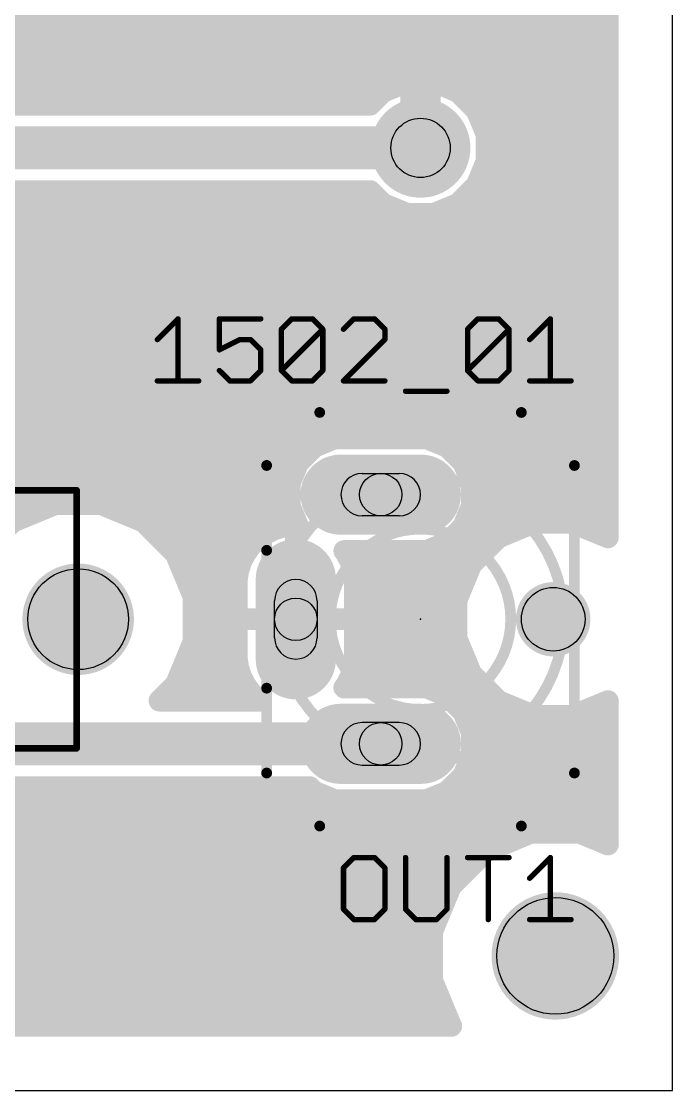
# Model space of a CAD drawing. Extents: x 0 to 35.2, y 0 to 45.7.
# Drawn here: x 22.96 to 35.23, y 0 to 20.17 of the extents above; entities that cross this region are included whole.
import ezdxf

# ---------------------------------------------------------------- set-up
doc = ezdxf.new("R2010")
doc.units = 0
for name, color, linetype in [('16', 175, 'CONTINUOUS'), ('17', 82, 'CONTINUOUS'), ('20', 7, 'CONTINUOUS'), ('21', 253, 'CONTINUOUS'), ('23', 7, 'CONTINUOUS'), ('25', 253, 'CONTINUOUS'), ('27', 253, 'CONTINUOUS'), ('29', 253, 'CONTINUOUS'), ('30', 253, 'CONTINUOUS'), ('44', 253, 'CONTINUOUS'), ('46', 140, 'CONTINUOUS'), ('51', 253, 'CONTINUOUS')]:
    doc.layers.add(name, color=color, linetype=linetype)

# ---------------------------------------------------------------- blocks, each defined once
blk = doc.blocks.new('RECT')
blk.add_solid([(-0.5, -0.5), (0.5, -0.5), (-0.5, 0.5), (0.5, 0.5)])
blk = doc.blocks.new('ROUNDP')
at = {"const_width": 0.5}
blk.add_lwpolyline([(0, -0.25, 1), (0, 0.25, 1), (0, -0.25)], format="xyb", dxfattribs=at)
blk = doc.blocks.new('LONGP100')
at = {"const_width": 1}
blk.add_lwpolyline([(-0.5, 0), (0.5, 0)], dxfattribs=at)
at = {"const_width": 0.5}
for points in [[(-0.5, 0.25, 1), (-0.5, -0.25)], [(0.5, -0.25, 1), (0.5, 0.25)]]:
    blk.add_lwpolyline(points, format="xyb", dxfattribs=at)

msp = doc.modelspace()

# ---------------------------------------------------------------- linework, layer by layer
at = {"layer": '16'}
for points, const_width in [([(34.0108, 41.0801), (34.0108, 10.4319)], 0.4064), ([(1.2192, 20.32), (34.0108, 20.32)], 0.4064), ([(1.2192, 19.9136), (34.0108, 19.9136)], 0.4064), ([(1.2192, 19.5072), (34.0108, 19.5072)], 0.4064), ([(1.2192, 19.1008), (34.0108, 19.1008)], 0.4064), ([(30.2324, 19.0246), (29.775, 18.8351)], 0.4064), ([(30.7276, 19.0246), (30.2324, 19.0246)], 0.4064), ([(31.185, 18.8351), (30.7276, 19.0246)], 0.4064), ([(29.775, 18.8351), (29.5327, 18.5928)], 0.4064), ([(31.5351, 18.485), (31.185, 18.8351)], 0.4064), ([(22.4357, 18.6944), (29.6343, 18.6944)], 0.4064), ([(29.5327, 18.5928), (22.5373, 18.5928)], 0.4064), ([(31.3257, 18.6944), (34.0108, 18.6944)], 0.4064), ([(31.7246, 18.0276), (31.5351, 18.485)], 0.4064), ([(31.6167, 18.288), (34.0108, 18.288)], 0.4064), ([(21.59, 17.78), (30.48, 17.78)], 0.8128), ([(31.7246, 17.5324), (31.7246, 18.0276)], 0.4064), ([(31.7246, 17.8816), (34.0108, 17.8816)], 0.4064), ([(31.5351, 17.075), (31.7246, 17.5324)], 0.4064), ([(31.7009, 17.4752), (34.0108, 17.4752)], 0.4064), ([(22.5373, 16.9672), (29.5327, 16.9672)], 0.4064), ([(29.5327, 16.9672), (29.775, 16.7249)], 0.4064), ([(31.185, 16.7249), (31.5351, 17.075)], 0.4064), ([(31.5289, 17.0688), (34.0108, 17.0688)], 0.4064), ([(22.4028, 16.6624), (29.9258, 16.6624)], 0.4064), ([(29.775, 16.7249), (30.2324, 16.5354)], 0.4064), ([(30.2324, 16.5354), (30.7276, 16.5354)], 0.4064), ([(30.7276, 16.5354), (31.185, 16.7249)], 0.4064), ([(31.0342, 16.6624), (34.0108, 16.6624)], 0.4064), ([(22.4028, 16.256), (34.0108, 16.256)], 0.4064), ([(22.4028, 15.8496), (34.0108, 15.8496)], 0.4064), ([(22.4028, 15.4432), (34.0108, 15.4432)], 0.4064), ([(22.4028, 15.0368), (34.0108, 15.0368)], 0.4064), ([(22.4028, 14.6304), (34.0108, 14.6304)], 0.4064), ([(22.4028, 14.224), (34.0108, 14.224)], 0.4064), ([(22.2909, 13.8176), (34.0108, 13.8176)], 0.4064), ([(21.9013, 13.4112), (34.0108, 13.4112)], 0.4064), ([(21.6227, 13.0048), (34.0108, 13.0048)], 0.4064), ([(21.433, 12.5984), (34.0108, 12.5984)], 0.4064), ([(28.8651, 12.3004), (28.4753, 12.139)], 0.4064), ([(30.5949, 12.3004), (28.8651, 12.3004)], 0.4064), ([(30.9847, 12.139), (30.5949, 12.3004)], 0.4064), ([(20.8203, 12.192), (28.6034, 12.192)], 0.4064), ([(28.4753, 12.139), (28.177, 11.8407)], 0.4064), ([(30.8566, 12.192), (34.0108, 12.192)], 0.4064), ([(31.283, 11.8407), (30.9847, 12.139)], 0.4064), ([(18.5928, 11.7856), (28.1542, 11.7856)], 0.4064), ([(28.177, 11.8407), (28.0156, 11.4509)], 0.4064), ([(31.4444, 11.4509), (31.283, 11.8407)], 0.4064), ([(31.3058, 11.7856), (34.0108, 11.7856)], 0.4064), ([(18.5928, 11.3792), (28.0156, 11.3792)], 0.4064), ([(28.0156, 11.4509), (28.0156, 11.0291)], 0.4064), ([(31.4444, 11.0291), (31.4444, 11.4509)], 0.4064), ([(31.4444, 11.3792), (34.0108, 11.3792)], 0.4064), ([(18.5928, 10.9728), (23.3883, 10.9728)], 0.4064), ([(23.5969, 11.0592), (22.7996, 10.729)], 0.4064), ([(24.4599, 11.0592), (23.5969, 11.0592)], 0.4064), ([(25.2572, 10.729), (24.4599, 11.0592)], 0.4064), ([(24.6685, 10.9728), (28.0389, 10.9728)], 0.4064), ([(28.0156, 11.0291), (28.1705, 10.6552)], 0.4064), ([(31.283, 10.6393), (31.4444, 11.0291)], 0.4064), ([(31.4211, 10.9728), (34.0108, 10.9728)], 0.4064), ([(22.7996, 10.729), (22.1894, 10.1188)], 0.4064), ([(25.8674, 10.1188), (25.2572, 10.729)], 0.4064), ([(32.6181, 10.7092), (31.9495, 10.4322)], 0.4064), ([(33.3419, 10.7092), (32.6181, 10.7092)], 0.4064), ([(34.0105, 10.4322), (33.3419, 10.7092)], 0.4064), ([(25.4197, 10.5664), (27.689, 10.5664)], 0.4064), ([(27.5476, 10.4944), (27.4061, 10.3916)], 0.4064), ([(27.7034, 10.5738), (27.5476, 10.4944)], 0.4064), ([(27.8698, 10.6278), (27.7034, 10.5738)], 0.4064), ([(28.0425, 10.6552), (27.8698, 10.6278)], 0.4064), ([(28.13, 10.6552), (28.0425, 10.6552)], 0.4064), ([(28.13, 10.6552), (28.13, 8.89)], 0.4064), ([(28.13, 8.89), (28.13, 10.6552)], 0.4064), ([(28.1705, 10.6552), (28.13, 10.6552)], 0.4064), ([(28.13, 10.5664), (28.13, 10.5664)], 0.4064), ([(30.9847, 10.341), (31.283, 10.6393)], 0.4064), ([(31.21, 10.5664), (32.2734, 10.5664)], 0.4064), ([(33.6866, 10.5664), (34.0108, 10.5664)], 0.4064), ([(27.4061, 10.3916), (27.2824, 10.2679)], 0.4064), ([(30.5949, 10.1796), (30.9847, 10.341)], 0.4064), ([(31.9495, 10.4322), (31.4378, 9.9205)], 0.4064), ([(34.0108, 10.4319), (34.0105, 10.4322)], 0.4064), ([(25.8261, 10.16), (27.204, 10.16)], 0.4064), ([(26.1976, 9.3215), (25.8674, 10.1188)], 0.4064), ([(27.1796, 10.1264), (27.1002, 9.9706)], 0.4064), ([(27.2824, 10.2679), (27.1796, 10.1264)], 0.4064), ([(28.13, 10.16), (28.13, 10.16)], 0.4064), ([(29.0804, 10.1264), (29.0417, 10.1796)], 0.4064), ([(29.0417, 10.1796), (30.5949, 10.1796)], 0.4064), ([(29.056, 10.16), (31.6773, 10.16)], 0.4064), ([(29.1598, 9.9706), (29.0804, 10.1264)], 0.4064), ([(27.1002, 9.9706), (27.0462, 9.8042)], 0.4064), ([(29.2138, 9.8042), (29.1598, 9.9706)], 0.4064), ([(31.4378, 9.9205), (31.1608, 9.2519)], 0.4064), ([(26.0186, 9.7536), (27.0382, 9.7536)], 0.4064), ([(27.0462, 9.8042), (27.0188, 9.6315)], 0.4064), ([(28.13, 9.7536), (28.13, 9.7536)], 0.4064), ([(29.2412, 9.6315), (29.2138, 9.8042)], 0.4064), ([(29.2218, 9.7536), (31.3686, 9.7536)], 0.4064), ([(27.0188, 9.6315), (27.0188, 8.89)], 0.4064), ([(29.2412, 8.89), (29.2412, 9.6315)], 0.4064), ([(26.1869, 9.3472), (27.0188, 9.3472)], 0.4064), ([(26.1976, 8.4585), (26.1976, 9.3215)], 0.4064), ([(28.13, 9.3472), (28.13, 9.3472)], 0.4064), ([(29.2412, 9.3472), (31.2003, 9.3472)], 0.4064), ([(31.1608, 9.2519), (31.1608, 8.5281)], 0.4064), ([(26.1976, 8.9408), (27.0188, 8.9408)], 0.4064), ([(27.0188, 8.89), (28.13, 8.89)], 0.4064), ([(28.13, 8.89), (27.0188, 8.89)], 0.4064), ([(27.0188, 8.89), (27.0188, 8.1485)], 0.4064), ([(28.13, 8.9408), (28.13, 8.9408)], 0.4064), ([(28.13, 8.89), (28.13, 8.89)], 0.4064), ([(28.13, 8.89), (28.13, 8.89)], 0.4064), ([(29.2412, 8.89), (28.13, 8.89)], 0.4064), ([(28.13, 8.89), (28.13, 8.89)], 0.4064), ([(28.13, 8.89), (29.2412, 8.89)], 0.4064), ([(29.2412, 8.9408), (31.1608, 8.9408)], 0.4064), ([(29.2412, 8.1485), (29.2412, 8.89)], 0.4064), ([(26.1976, 8.5344), (27.0188, 8.5344)], 0.4064), ([(29.2412, 8.5344), (31.1608, 8.5344)], 0.4064), ([(31.1608, 8.5281), (31.4378, 7.8595)], 0.4064), ([(25.8674, 7.6612), (26.1976, 8.4585)], 0.4064), ([(26.0607, 8.128), (27.0221, 8.128)], 0.4064), ([(27.0188, 8.1485), (27.0462, 7.9758)], 0.4064), ([(29.2138, 7.9758), (29.2412, 8.1485)], 0.4064), ([(29.2379, 8.128), (31.3265, 8.128)], 0.4064), ([(27.0462, 7.9758), (27.1002, 7.8094)], 0.4064), ([(29.1598, 7.8094), (29.2138, 7.9758)], 0.4064), ([(25.8924, 7.7216), (27.145, 7.7216)], 0.4064), ([(27.1002, 7.8094), (27.1796, 7.6536)], 0.4064), ([(29.0804, 7.6536), (29.1598, 7.8094)], 0.4064), ([(29.115, 7.7216), (31.5757, 7.7216)], 0.4064), ([(31.4378, 7.8595), (31.9495, 7.3478)], 0.4064), ([(25.5589, 7.3528), (25.8674, 7.6612)], 0.4064), ([(27.1796, 7.6536), (27.2824, 7.5121)], 0.4064), ([(27.2824, 7.5121), (27.4061, 7.3884)], 0.4064), ([(29.0417, 7.6004), (29.0804, 7.6536)], 0.4064), ([(30.5949, 7.6004), (29.0417, 7.6004)], 0.4064), ([(30.9847, 7.439), (30.5949, 7.6004)], 0.4064), ([(27.4551, 7.3528), (25.5589, 7.3528)], 0.4064), ([(27.4061, 7.3884), (27.4551, 7.3528)], 0.4064), ([(31.283, 7.1407), (30.9847, 7.439)], 0.4064), ([(31.1084, 7.3152), (32.0281, 7.3152)], 0.4064), ([(31.9495, 7.3478), (32.6181, 7.0708)], 0.4064), ([(33.3419, 7.0708), (34.0105, 7.3478)], 0.4064), ([(33.9319, 7.3152), (34.0108, 7.3152)], 0.4064), ([(34.0105, 7.3478), (34.0108, 7.3481)], 0.4064), ([(34.0108, 7.3481), (34.0108, 4.6399)], 0.4064), ([(31.4444, 6.7509), (31.283, 7.1407)], 0.4064), ([(32.6181, 7.0708), (33.3419, 7.0708)], 0.4064), ([(31.379, 6.9088), (34.0108, 6.9088)], 0.4064), ([(18.86, 6.54), (29.73, 6.54)], 0.8128), ([(31.4444, 6.3291), (31.4444, 6.7509)], 0.4064), ([(31.4444, 6.5024), (34.0108, 6.5024)], 0.4064), ([(31.283, 5.9393), (31.4444, 6.3291)], 0.4064), ([(31.3479, 6.096), (34.0108, 6.096)], 0.4064), ([(30.9847, 5.641), (31.283, 5.9393)], 0.4064), ([(15.7988, 5.6896), (28.4268, 5.6896)], 0.4064), ([(18.6983, 5.7272), (28.3892, 5.7272)], 0.4064), ([(28.3892, 5.7272), (28.4753, 5.641)], 0.4064), ([(31.0332, 5.6896), (34.0108, 5.6896)], 0.4064), ([(28.4753, 5.641), (28.8651, 5.4796)], 0.4064), ([(28.8651, 5.4796), (30.5949, 5.4796)], 0.4064), ([(30.5949, 5.4796), (30.9847, 5.641)], 0.4064), ([(21.4032, 5.2832), (34.0108, 5.2832)], 0.4064), ([(21.6309, 4.8768), (34.0108, 4.8768)], 0.4064), ([(32.5587, 4.8592), (31.7063, 4.5061)], 0.4064), ([(33.4813, 4.8592), (32.5587, 4.8592)], 0.4064), ([(34.0108, 4.6399), (33.4813, 4.8592)], 0.4064), ([(21.6812, 4.4704), (31.6706, 4.4704)], 0.4064), ([(31.7063, 4.5061), (31.0539, 3.8537)], 0.4064), ([(21.5707, 4.064), (31.2642, 4.064)], 0.4064), ([(31.0539, 3.8537), (30.7008, 3.0013)], 0.4064), ([(21.2341, 3.6576), (30.9726, 3.6576)], 0.4064), ([(4.7557, 3.2512), (30.8043, 3.2512)], 0.4064), ([(4.8592, 2.8448), (30.7008, 2.8448)], 0.4064), ([(30.7008, 3.0013), (30.7008, 2.0787)], 0.4064), ([(4.8592, 2.4384), (30.7008, 2.4384)], 0.4064), ([(4.8399, 2.032), (30.7201, 2.032)], 0.4064), ([(30.7008, 2.0787), (31.0539, 1.2263)], 0.4064), ([(4.6715, 1.6256), (30.8885, 1.6256)], 0.4064), ([(31.061, 1.2192), (4.499, 1.2192)], 0.4064), ([(4.499, 1.2192), (31.061, 1.2192)], 0.4064), ([(31.0539, 1.2263), (31.061, 1.2192)], 0.4064)]:
    msp.add_lwpolyline(points, dxfattribs=dict(at, const_width=const_width))
for points, const_width in [([(34.0108, 20.2184, 1), (34.0108, 20.4216)], 0.2032), ([(34.0108, 19.812, 1), (34.0108, 20.0152)], 0.2032), ([(34.0108, 19.4056, 1), (34.0108, 19.6088)], 0.2032), ([(30.2324, 19.1262, 1), (30.2324, 18.923)], 0.2032), ([(30.2713, 18.9307, 1), (30.1936, 19.1185)], 0.2032), ([(30.7664, 19.1185, 1), (30.6887, 18.9307)], 0.2032), ([(30.7276, 18.923, 1), (30.7276, 19.1262)], 0.2032), ([(34.0108, 18.9992, 1), (34.0108, 19.2024)], 0.2032), ([(29.7361, 18.929, 1), (29.8139, 18.7413)], 0.2032), ([(29.8468, 18.7633, 1), (29.7031, 18.907)], 0.2032), ([(31.2568, 18.907, 1), (31.1132, 18.7633)], 0.2032), ([(31.1461, 18.7413, 1), (31.2239, 18.929)], 0.2032), ([(29.4608, 18.6646, 1), (29.6045, 18.521)], 0.2032), ([(29.5327, 18.4912, 1), (29.5327, 18.6944)], 0.2032), ([(29.6343, 18.5928, 1), (29.6343, 18.796)], 0.2032), ([(31.3257, 18.796, 1), (31.3257, 18.5928)], 0.2032), ([(34.0108, 18.5928, 1), (34.0108, 18.796)], 0.2032), ([(31.629, 18.5239, 1), (31.4413, 18.4461)], 0.2032), ([(31.4633, 18.4132, 1), (31.607, 18.5568)], 0.2032), ([(31.6167, 18.3896, 1), (31.6167, 18.1864)], 0.2032), ([(34.0108, 18.1864, 1), (34.0108, 18.3896)], 0.2032), ([(30.48, 17.5768, 1), (30.48, 17.9832)], 0.4064), ([(31.8262, 18.0276, 1), (31.623, 18.0276)], 0.2032), ([(31.6307, 17.9887, 1), (31.8185, 18.0664)], 0.2032), ([(31.7246, 17.9832, 1), (31.7246, 17.78)], 0.2032), ([(34.0108, 17.78, 1), (34.0108, 17.9832)], 0.2032), ([(31.7009, 17.5768, 1), (31.7009, 17.3736)], 0.2032), ([(31.623, 17.5324, 1), (31.8262, 17.5324)], 0.2032), ([(31.8185, 17.4936, 1), (31.6307, 17.5713)], 0.2032), ([(34.0108, 17.3736, 1), (34.0108, 17.5768)], 0.2032), ([(29.6045, 17.039, 1), (29.4608, 16.8954)], 0.2032), ([(29.5327, 16.8656, 1), (29.5327, 17.0688)], 0.2032), ([(31.5289, 17.1704, 1), (31.5289, 16.9672)], 0.2032), ([(31.4413, 17.1139, 1), (31.629, 17.0361)], 0.2032), ([(31.607, 17.0031, 1), (31.4633, 17.1468)], 0.2032), ([(34.0108, 16.9672, 1), (34.0108, 17.1704)], 0.2032), ([(29.8139, 16.8187, 1), (29.7361, 16.631)], 0.2032), ([(29.7031, 16.653, 1), (29.8468, 16.7967)], 0.2032), ([(29.9258, 16.5608, 1), (29.9258, 16.764)], 0.2032), ([(30.2324, 16.637, 1), (30.2324, 16.4338)], 0.2032), ([(30.7276, 16.4338, 1), (30.7276, 16.637)], 0.2032), ([(31.0342, 16.764, 1), (31.0342, 16.5608)], 0.2032), ([(31.1132, 16.7967, 1), (31.2568, 16.653)], 0.2032), ([(31.2239, 16.631, 1), (31.1461, 16.8187)], 0.2032), ([(34.0108, 16.5608, 1), (34.0108, 16.764)], 0.2032), ([(30.1936, 16.4415, 1), (30.2713, 16.6293)], 0.2032), ([(30.6887, 16.6293, 1), (30.7664, 16.4415)], 0.2032), ([(34.0108, 16.1544, 1), (34.0108, 16.3576)], 0.2032), ([(34.0108, 15.748, 1), (34.0108, 15.9512)], 0.2032), ([(34.0108, 15.3416, 1), (34.0108, 15.5448)], 0.2032), ([(34.0108, 14.9352, 1), (34.0108, 15.1384)], 0.2032), ([(34.0108, 14.5288, 1), (34.0108, 14.732)], 0.2032), ([(34.0108, 14.1224, 1), (34.0108, 14.3256)], 0.2032), ([(34.0108, 13.716, 1), (34.0108, 13.9192)], 0.2032), ([(34.0108, 13.3096, 1), (34.0108, 13.5128)], 0.2032), ([(34.0108, 12.9032, 1), (34.0108, 13.1064)], 0.2032), ([(34.0108, 12.4968, 1), (34.0108, 12.7)], 0.2032), ([(28.8651, 12.402, 1), (28.8651, 12.1988)], 0.2032), ([(28.904, 12.2065, 1), (28.8262, 12.3943)], 0.2032), ([(30.6338, 12.3943, 1), (30.556, 12.2065)], 0.2032), ([(30.5949, 12.1988, 1), (30.5949, 12.402)], 0.2032), ([(28.4365, 12.2328, 1), (28.5142, 12.0451)], 0.2032), ([(28.5472, 12.0671, 1), (28.4035, 12.2108)], 0.2032), ([(28.6034, 12.0904, 1), (28.6034, 12.2936)], 0.2032), ([(30.8566, 12.2936, 1), (30.8566, 12.0904)], 0.2032), ([(31.0565, 12.2108, 1), (30.9128, 12.0671)], 0.2032), ([(30.9458, 12.0451, 1), (31.0235, 12.2328)], 0.2032), ([(34.0108, 12.0904, 1), (34.0108, 12.2936)], 0.2032), ([(28.1052, 11.9125, 1), (28.2489, 11.7688)], 0.2032), ([(28.2709, 11.8018, 1), (28.0832, 11.8795)], 0.2032), ([(28.1542, 11.684, 1), (28.1542, 11.8872)], 0.2032), ([(31.3768, 11.8795, 1), (31.1891, 11.8018)], 0.2032), ([(31.3058, 11.8872, 1), (31.3058, 11.684)], 0.2032), ([(31.2111, 11.7688, 1), (31.3548, 11.9125)], 0.2032), ([(34.0108, 11.684, 1), (34.0108, 11.8872)], 0.2032), ([(28.1172, 11.4509, 1), (27.914, 11.4509)], 0.2032), ([(27.9217, 11.4898, 1), (28.1095, 11.412)], 0.2032), ([(28.0156, 11.2776, 1), (28.0156, 11.4808)], 0.2032), ([(31.546, 11.4509, 1), (31.3428, 11.4509)], 0.2032), ([(31.4444, 11.4808, 1), (31.4444, 11.2776)], 0.2032), ([(31.3505, 11.412, 1), (31.5383, 11.4898)], 0.2032), ([(34.0108, 11.2776, 1), (34.0108, 11.4808)], 0.2032), ([(23.3883, 10.8712, 1), (23.3883, 11.0744)], 0.2032), ([(23.5969, 11.1608, 1), (23.5969, 10.9576)], 0.2032), ([(23.6358, 10.9653, 1), (23.558, 11.1531)], 0.2032), ([(24.4988, 11.1531, 1), (24.421, 10.9653)], 0.2032), ([(24.4599, 10.9576, 1), (24.4599, 11.1608)], 0.2032), ([(24.6685, 11.0744, 1), (24.6685, 10.8712)], 0.2032), ([(28.1095, 11.068, 1), (27.9217, 10.9902)], 0.2032), ([(27.914, 11.0291, 1), (28.1172, 11.0291)], 0.2032), ([(28.0389, 10.8712, 1), (28.0389, 11.0744)], 0.2032), ([(31.4211, 11.0744, 1), (31.4211, 10.8712)], 0.2032), ([(31.3428, 11.0291, 1), (31.546, 11.0291)], 0.2032), ([(31.5383, 10.9902, 1), (31.3505, 11.068)], 0.2032), ([(34.0108, 10.8712, 1), (34.0108, 11.0744)], 0.2032), ([(22.8715, 10.6571, 1), (22.7278, 10.8008)], 0.2032), ([(25.329, 10.8008, 1), (25.1853, 10.6571)], 0.2032), ([(25.2183, 10.6351, 1), (25.296, 10.8228)], 0.2032), ([(32.6181, 10.8108, 1), (32.6181, 10.6076)], 0.2032), ([(32.657, 10.6153, 1), (32.5793, 10.8031)], 0.2032), ([(33.3807, 10.8031, 1), (33.303, 10.6153)], 0.2032), ([(33.3419, 10.6076, 1), (33.3419, 10.8108)], 0.2032), ([(25.4197, 10.668, 1), (25.4197, 10.4648)], 0.2032), ([(27.6073, 10.4122, 1), (27.4879, 10.5766)], 0.2032), ([(27.6721, 10.6704, 1), (27.7348, 10.4772)], 0.2032), ([(27.7496, 10.4833, 1), (27.6573, 10.6643)], 0.2032), ([(27.689, 10.4648, 1), (27.689, 10.668)], 0.2032), ([(27.8539, 10.7282, 1), (27.8857, 10.5275)], 0.2032), ([(27.9012, 10.5312, 1), (27.8384, 10.7245)], 0.2032), ([(28.0425, 10.7568, 1), (28.0425, 10.5536)], 0.2032), ([(28.0584, 10.5548, 1), (28.0266, 10.7555)], 0.2032), ([(28.2316, 10.6552, 1), (28.0284, 10.6552)], 0.2032), ([(28.2316, 10.6552, 1), (28.0284, 10.6552)], 0.2032), ([(28.13, 10.7568, 1), (28.13, 10.5536)], 0.2032), ([(28.13, 10.668, 1), (28.13, 10.4648)], 0.2032), ([(28.0766, 10.6163, 1), (28.2643, 10.6941)], 0.2032), ([(28.13, 10.5536, 1), (28.13, 10.7568)], 0.2032), ([(28.13, 10.4648, 1), (28.13, 10.668)], 0.2032), ([(28.1705, 10.5536, 1), (28.1705, 10.7568)], 0.2032), ([(31.21, 10.668, 1), (31.21, 10.4648)], 0.2032), ([(31.1891, 10.6782, 1), (31.3768, 10.6005)], 0.2032), ([(31.3548, 10.5675, 1), (31.2111, 10.7112)], 0.2032), ([(32.2734, 10.4648, 1), (32.2734, 10.668)], 0.2032), ([(33.6866, 10.668, 1), (33.6866, 10.4648)], 0.2032), ([(34.0108, 10.4648, 1), (34.0108, 10.668)], 0.2032), ([(27.3464, 10.4738, 1), (27.4658, 10.3094)], 0.2032), ([(27.4779, 10.3197, 1), (27.3343, 10.4634)], 0.2032), ([(27.5015, 10.5849, 1), (27.5937, 10.4039)], 0.2032), ([(30.9128, 10.4129, 1), (31.0565, 10.2692)], 0.2032), ([(31.0235, 10.2472, 1), (30.9458, 10.4349)], 0.2032), ([(31.9106, 10.5261, 1), (31.9884, 10.3384)], 0.2032), ([(32.0213, 10.3604, 1), (31.8777, 10.5041)], 0.2032), ([(34.0827, 10.5037, 1), (33.9383, 10.3608)], 0.2032), ([(33.9092, 10.4319, 1), (34.1124, 10.4319)], 0.2032), ([(33.9386, 10.3605, 1), (34.083, 10.5034)], 0.2032), ([(33.9716, 10.3384, 1), (34.0494, 10.5261)], 0.2032), ([(25.8261, 10.2616, 1), (25.8261, 10.0584)], 0.2032), ([(25.9612, 10.1576, 1), (25.7735, 10.0799)], 0.2032), ([(25.7955, 10.0469, 1), (25.9392, 10.1906)], 0.2032), ([(27.0974, 10.1861, 1), (27.2618, 10.0667)], 0.2032), ([(27.2701, 10.0803, 1), (27.0891, 10.1725)], 0.2032), ([(27.2106, 10.3397, 1), (27.3543, 10.1961)], 0.2032), ([(27.3646, 10.2082, 1), (27.2002, 10.3276)], 0.2032), ([(27.204, 10.0584, 1), (27.204, 10.2616)], 0.2032), ([(28.13, 10.2616, 1), (28.13, 10.0584)], 0.2032), ([(28.13, 10.0584, 1), (28.13, 10.2616)], 0.2032), ([(29.1239, 10.2393, 1), (28.9595, 10.1199)], 0.2032), ([(29.0417, 10.2812, 1), (29.0417, 10.078)], 0.2032), ([(29.056, 10.2616, 1), (29.056, 10.0584)], 0.2032), ([(29.1709, 10.1725, 1), (28.9899, 10.0803)], 0.2032), ([(28.9982, 10.0667, 1), (29.1626, 10.1861)], 0.2032), ([(30.556, 10.2735, 1), (30.6338, 10.0857)], 0.2032), ([(30.5949, 10.078, 1), (30.5949, 10.2812)], 0.2032), ([(31.6773, 10.0584, 1), (31.6773, 10.2616)], 0.2032), ([(27.0097, 10.0167, 1), (27.1907, 9.9244)], 0.2032), ([(27.1968, 9.9392, 1), (27.0036, 10.0019)], 0.2032), ([(29.2564, 10.0019, 1), (29.0632, 9.9392)], 0.2032), ([(29.0693, 9.9244, 1), (29.2503, 10.0167)], 0.2032), ([(31.3659, 9.9923, 1), (31.5096, 9.8487)], 0.2032), ([(31.5316, 9.8816, 1), (31.3439, 9.9594)], 0.2032), ([(26.0186, 9.8552, 1), (26.0186, 9.652)], 0.2032), ([(26.9495, 9.8356, 1), (27.1428, 9.7728)], 0.2032), ([(27.1465, 9.7883, 1), (26.9458, 9.8201)], 0.2032), ([(27.0382, 9.652, 1), (27.0382, 9.8552)], 0.2032), ([(28.13, 9.8552, 1), (28.13, 9.652)], 0.2032), ([(28.13, 9.652, 1), (28.13, 9.8552)], 0.2032), ([(29.3142, 9.8201, 1), (29.1135, 9.7883)], 0.2032), ([(29.1172, 9.7728, 1), (29.3105, 9.8356)], 0.2032), ([(29.2218, 9.8552, 1), (29.2218, 9.652)], 0.2032), ([(31.3686, 9.652, 1), (31.3686, 9.8552)], 0.2032), ([(27.1204, 9.6315, 1), (26.9172, 9.6315)], 0.2032), ([(26.9185, 9.6473, 1), (27.1191, 9.6156)], 0.2032), ([(29.3428, 9.6315, 1), (29.1396, 9.6315)], 0.2032), ([(29.1408, 9.6156, 1), (29.3415, 9.6473)], 0.2032), ([(26.1869, 9.4488, 1), (26.1869, 9.2456)], 0.2032), ([(26.2992, 9.3215, 1), (26.096, 9.3215)], 0.2032), ([(27.0188, 9.2456, 1), (27.0188, 9.4488)], 0.2032), ([(28.13, 9.4488, 1), (28.13, 9.2456)], 0.2032), ([(28.13, 9.2456, 1), (28.13, 9.4488)], 0.2032), ([(29.2412, 9.4488, 1), (29.2412, 9.2456)], 0.2032), ([(31.2003, 9.2456, 1), (31.2003, 9.4488)], 0.2032), ([(26.1037, 9.2826, 1), (26.2915, 9.3604)], 0.2032), ([(31.2624, 9.2519, 1), (31.0592, 9.2519)], 0.2032), ([(31.0669, 9.2907, 1), (31.2547, 9.213)], 0.2032), ([(26.1976, 9.0424, 1), (26.1976, 8.8392)], 0.2032), ([(27.0188, 8.9916, 1), (27.0188, 8.7884)], 0.2032), ([(27.0188, 8.9916, 1), (27.0188, 8.7884)], 0.2032), ([(27.1204, 8.89, 1), (26.9172, 8.89)], 0.2032), ([(27.0188, 8.8392, 1), (27.0188, 9.0424)], 0.2032), ([(28.13, 9.0424, 1), (28.13, 8.8392)], 0.2032), ([(28.13, 8.9916, 1), (28.13, 8.7884)], 0.2032), ([(28.2316, 8.89, 1), (28.0284, 8.89)], 0.2032), ([(28.13, 8.9916, 1), (28.13, 8.7884)], 0.2032), ([(28.2316, 8.89, 1), (28.0284, 8.89)], 0.2032), ([(28.13, 8.9916, 1), (28.13, 8.7884)], 0.2032), ([(28.13, 8.8392, 1), (28.13, 9.0424)], 0.2032), ([(28.13, 8.7884, 1), (28.13, 8.9916)], 0.2032), ([(28.13, 8.7884, 1), (28.13, 8.9916)], 0.2032), ([(28.13, 8.7884, 1), (28.13, 8.9916)], 0.2032), ([(29.2412, 9.0424, 1), (29.2412, 8.8392)], 0.2032), ([(29.3428, 8.89, 1), (29.1396, 8.89)], 0.2032), ([(29.2412, 8.7884, 1), (29.2412, 8.9916)], 0.2032), ([(29.2412, 8.7884, 1), (29.2412, 8.9916)], 0.2032), ([(31.1608, 8.8392, 1), (31.1608, 9.0424)], 0.2032), ([(26.9172, 8.89, 1), (27.1204, 8.89)], 0.2032), ([(28.0284, 8.89, 1), (28.2316, 8.89)], 0.2032), ([(28.0284, 8.89, 1), (28.2316, 8.89)], 0.2032), ([(28.0284, 8.89, 1), (28.2316, 8.89)], 0.2032), ([(28.0284, 8.89, 1), (28.2316, 8.89)], 0.2032), ([(29.1396, 8.89, 1), (29.3428, 8.89)], 0.2032), ([(26.1976, 8.636, 1), (26.1976, 8.4328)], 0.2032), ([(27.0188, 8.4328, 1), (27.0188, 8.636)], 0.2032), ([(29.2412, 8.636, 1), (29.2412, 8.4328)], 0.2032), ([(31.2547, 8.567, 1), (31.0669, 8.4893)], 0.2032), ([(31.1608, 8.4328, 1), (31.1608, 8.636)], 0.2032), ([(26.096, 8.4585, 1), (26.2992, 8.4585)], 0.2032), ([(26.2915, 8.4196, 1), (26.1037, 8.4974)], 0.2032), ([(31.0592, 8.5281, 1), (31.2624, 8.5281)], 0.2032), ([(26.0607, 8.2296, 1), (26.0607, 8.0264)], 0.2032), ([(27.1191, 8.1644, 1), (26.9185, 8.1326)], 0.2032), ([(27.0221, 8.0264, 1), (27.0221, 8.2296)], 0.2032), ([(29.2379, 8.2296, 1), (29.2379, 8.0264)], 0.2032), ([(29.3415, 8.1326, 1), (29.1408, 8.1644)], 0.2032), ([(31.3265, 8.0264, 1), (31.3265, 8.2296)], 0.2032), ([(26.9172, 8.1485, 1), (27.1204, 8.1485)], 0.2032), ([(27.1428, 8.0072, 1), (26.9495, 7.9444)], 0.2032), ([(26.9458, 7.9599, 1), (27.1465, 7.9917)], 0.2032), ([(29.1135, 7.9917, 1), (29.3142, 7.9599)], 0.2032), ([(29.3105, 7.9444, 1), (29.1172, 8.0072)], 0.2032), ([(29.1396, 8.1485, 1), (29.3428, 8.1485)], 0.2032), ([(25.8924, 7.8232, 1), (25.8924, 7.62)], 0.2032), ([(27.1907, 7.8556, 1), (27.0097, 7.7633)], 0.2032), ([(27.0036, 7.7781, 1), (27.1968, 7.8408)], 0.2032), ([(27.145, 7.62, 1), (27.145, 7.8232)], 0.2032), ([(29.115, 7.8232, 1), (29.115, 7.62)], 0.2032), ([(29.0632, 7.8408, 1), (29.2564, 7.7781)], 0.2032), ([(29.2503, 7.7633, 1), (29.0693, 7.8556)], 0.2032), ([(31.5096, 7.9313, 1), (31.3659, 7.7877)], 0.2032), ([(31.3439, 7.8206, 1), (31.5316, 7.8984)], 0.2032), ([(31.5757, 7.62, 1), (31.5757, 7.8232)], 0.2032), ([(25.7735, 7.7001, 1), (25.9612, 7.6224)], 0.2032), ([(25.9392, 7.5894, 1), (25.7955, 7.7331)], 0.2032), ([(27.2618, 7.7133, 1), (27.0974, 7.5939)], 0.2032), ([(27.0891, 7.6075, 1), (27.2701, 7.6997)], 0.2032), ([(27.3543, 7.5839, 1), (27.2106, 7.4403)], 0.2032), ([(27.2002, 7.4524, 1), (27.3646, 7.5718)], 0.2032), ([(29.0417, 7.702, 1), (29.0417, 7.4988)], 0.2032), ([(28.9595, 7.6601, 1), (29.1239, 7.5407)], 0.2032), ([(28.9899, 7.6997, 1), (29.1709, 7.6075)], 0.2032), ([(29.1626, 7.5939, 1), (28.9982, 7.7133)], 0.2032), ([(30.6338, 7.6943, 1), (30.556, 7.5065)], 0.2032), ([(30.5949, 7.4988, 1), (30.5949, 7.702)], 0.2032), ([(25.5589, 7.4544, 1), (25.5589, 7.2512)], 0.2032), ([(25.4871, 7.4246, 1), (25.6307, 7.281)], 0.2032), ([(27.4658, 7.4706, 1), (27.3464, 7.3062)], 0.2032), ([(27.3343, 7.3166, 1), (27.4779, 7.4603)], 0.2032), ([(27.3954, 7.2706, 1), (27.5149, 7.435)], 0.2032), ([(27.4551, 7.2512, 1), (27.4551, 7.4544)], 0.2032), ([(31.0565, 7.5108, 1), (30.9128, 7.3671)], 0.2032), ([(30.9458, 7.3451, 1), (31.0235, 7.5328)], 0.2032), ([(31.1084, 7.4168, 1), (31.1084, 7.2136)], 0.2032), ([(31.9884, 7.4416, 1), (31.9106, 7.2539)], 0.2032), ([(31.8777, 7.2759, 1), (32.0213, 7.4196)], 0.2032), ([(32.0281, 7.2136, 1), (32.0281, 7.4168)], 0.2032), ([(33.9319, 7.4168, 1), (33.9319, 7.2136)], 0.2032), ([(33.9383, 7.4192, 1), (34.0827, 7.2763)], 0.2032), ([(34.1124, 7.3481, 1), (33.9092, 7.3481)], 0.2032), ([(34.083, 7.2766, 1), (33.9386, 7.4195)], 0.2032), ([(34.0494, 7.2539, 1), (33.9716, 7.4416)], 0.2032), ([(34.0108, 7.2136, 1), (34.0108, 7.4168)], 0.2032), ([(31.3768, 7.1795, 1), (31.1891, 7.1018)], 0.2032), ([(31.2111, 7.0688, 1), (31.3548, 7.2125)], 0.2032), ([(32.6181, 7.1724, 1), (32.6181, 6.9692)], 0.2032), ([(32.5793, 6.9769, 1), (32.657, 7.1647)], 0.2032), ([(33.303, 7.1647, 1), (33.3807, 6.9769)], 0.2032), ([(33.3419, 6.9692, 1), (33.3419, 7.1724)], 0.2032), ([(31.379, 7.0104, 1), (31.379, 6.8072)], 0.2032), ([(34.0108, 6.8072, 1), (34.0108, 7.0104)], 0.2032), ([(29.73, 6.3368, 1), (29.73, 6.7432)], 0.4064), ([(31.546, 6.7509, 1), (31.3428, 6.7509)], 0.2032), ([(31.3505, 6.712, 1), (31.5383, 6.7898)], 0.2032), ([(31.4444, 6.604, 1), (31.4444, 6.4008)], 0.2032), ([(34.0108, 6.4008, 1), (34.0108, 6.604)], 0.2032), ([(31.5383, 6.2902, 1), (31.3505, 6.368)], 0.2032), ([(31.3479, 6.1976, 1), (31.3479, 5.9944)], 0.2032), ([(31.3428, 6.3291, 1), (31.546, 6.3291)], 0.2032), ([(34.0108, 5.9944, 1), (34.0108, 6.1976)], 0.2032), ([(31.1891, 5.9782, 1), (31.3768, 5.9005)], 0.2032), ([(31.3548, 5.8675, 1), (31.2111, 6.0112)], 0.2032), ([(28.461, 5.799, 1), (28.3173, 5.6554)], 0.2032), ([(28.3892, 5.6256, 1), (28.3892, 5.8288)], 0.2032), ([(28.4268, 5.588, 1), (28.4268, 5.7912)], 0.2032), ([(31.0332, 5.7912, 1), (31.0332, 5.588)], 0.2032), ([(34.0108, 5.588, 1), (34.0108, 5.7912)], 0.2032), ([(28.5142, 5.7349, 1), (28.4365, 5.5472)], 0.2032), ([(28.4035, 5.5692, 1), (28.5472, 5.7129)], 0.2032), ([(28.8651, 5.5812, 1), (28.8651, 5.378)], 0.2032), ([(28.8262, 5.3857, 1), (28.904, 5.5735)], 0.2032), ([(30.556, 5.5735, 1), (30.6338, 5.3857)], 0.2032), ([(30.5949, 5.378, 1), (30.5949, 5.5812)], 0.2032), ([(30.9128, 5.7129, 1), (31.0565, 5.5692)], 0.2032), ([(31.0235, 5.5472, 1), (30.9458, 5.7349)], 0.2032), ([(34.0108, 5.1816, 1), (34.0108, 5.3848)], 0.2032), ([(32.5587, 4.9608, 1), (32.5587, 4.7576)], 0.2032), ([(32.5976, 4.7653, 1), (32.5198, 4.9531)], 0.2032), ([(33.5202, 4.9531, 1), (33.4424, 4.7653)], 0.2032), ([(33.4813, 4.7576, 1), (33.4813, 4.9608)], 0.2032), ([(34.0108, 4.7752, 1), (34.0108, 4.9784)], 0.2032), ([(31.6674, 4.6, 1), (31.7452, 4.4123)], 0.2032), ([(31.7781, 4.4343, 1), (31.6344, 4.578)], 0.2032), ([(31.6706, 4.3688, 1), (31.6706, 4.572)], 0.2032), ([(33.9092, 4.6399, 1), (34.1124, 4.6399)], 0.2032), ([(33.9719, 4.546, 1), (34.0497, 4.7337)], 0.2032), ([(31.2642, 3.9624, 1), (31.2642, 4.1656)], 0.2032), ([(31.1477, 3.8148, 1), (30.96, 3.8926)], 0.2032), ([(30.982, 3.9256, 1), (31.1257, 3.7819)], 0.2032), ([(30.9726, 3.556, 1), (30.9726, 3.7592)], 0.2032), ([(30.8043, 3.1496, 1), (30.8043, 3.3528)], 0.2032), ([(30.8024, 3.0013, 1), (30.5992, 3.0013)], 0.2032), ([(30.6069, 3.0402, 1), (30.7947, 2.9624)], 0.2032), ([(30.7008, 2.7432, 1), (30.7008, 2.9464)], 0.2032), ([(30.7008, 2.3368, 1), (30.7008, 2.54)], 0.2032), ([(30.7947, 2.1176, 1), (30.6069, 2.0398)], 0.2032), ([(30.7201, 1.9304, 1), (30.7201, 2.1336)], 0.2032), ([(30.5992, 2.0787, 1), (30.8024, 2.0787)], 0.2032), ([(30.8885, 1.524, 1), (30.8885, 1.7272)], 0.2032), ([(31.1257, 1.2981, 1), (30.9821, 1.1544)], 0.2032), ([(31.061, 1.1176, 1), (31.061, 1.3208)], 0.2032), ([(31.061, 1.1176, 1), (31.061, 1.3208)], 0.2032), ([(30.96, 1.1874, 1), (31.1477, 1.2652)], 0.2032), ([(30.9891, 1.1473, 1), (31.1328, 1.2911)], 0.2032)]:
    msp.add_lwpolyline(points, format="xyb", dxfattribs=dict(at, const_width=const_width))
at = {"layer": '20'}
for p, q in [((35.23, 0), (35.23, 45.71)), ((0, 0), (35.23, 0))]:
    msp.add_line(p, q, dxfattribs=at)
for centre, radius in [((24.0284, 8.89), 0.95), ((32.98, 8.89), 0.6), ((33.02, 2.54), 1.1)]:
    msp.add_circle(centre, radius, dxfattribs=at)
at = {"layer": '21'}
for points, const_width in [([(28.58, 12.79, 0.4142), (27.58, 11.79)], 0.2032), ([(28.58, 12.8408, 1), (28.58, 12.7392)], 0.1016), ([(28.58, 12.7392, 1), (28.58, 12.8408)], 0.1016), ([(33.38, 11.79, 0.4142), (32.38, 12.79)], 0.2032), ([(32.38, 12.8408, 1), (32.38, 12.7392)], 0.1016), ([(32.38, 12.7392, 1), (32.38, 12.8408)], 0.1016), ([(27.6308, 11.79, 1), (27.5292, 11.79)], 0.1016), ([(27.5292, 11.79, 1), (27.6308, 11.79)], 0.1016), ([(33.4308, 11.79, 1), (33.3292, 11.79)], 0.1016), ([(33.3292, 11.79, 1), (33.4308, 11.79)], 0.1016), ([(24.0301, 11.3213, 1), (23.9667, 11.3213)], 0.0635), ([(23.973, 11.2919, 1), (23.973, 11.3555)], 0.0635), ([(30.48, 7.19, 1), (30.48, 10.59, 1), (30.48, 7.19)], 0.2032), ([(27.5292, 10.19, 1), (27.6308, 10.19)], 0.1016), ([(27.6308, 7.59, 1), (27.5292, 7.59)], 0.1016), ([(23.9667, 6.4563, 1), (24.0301, 6.4563)], 0.0635), ([(23.9984, 6.4246, 1), (23.9984, 6.4881)], 0.0635), ([(27.58, 5.99, 0.4142), (28.58, 4.99)], 0.2032), ([(27.6308, 5.99, 1), (27.5292, 5.99)], 0.1016), ([(32.38, 4.99, 0.4142), (33.38, 5.99)], 0.2032), ([(33.4308, 5.99, 1), (33.3292, 5.99)], 0.1016), ([(27.5292, 5.99, 1), (27.6308, 5.99)], 0.1016), ([(33.3292, 5.99, 1), (33.4308, 5.99)], 0.1016), ([(28.58, 5.0408, 1), (28.58, 4.9392)], 0.1016), ([(28.58, 4.9392, 1), (28.58, 5.0408)], 0.1016), ([(32.38, 5.0408, 1), (32.38, 4.9392)], 0.1016), ([(32.38, 4.9392, 1), (32.38, 5.0408)], 0.1016)]:
    msp.add_lwpolyline(points, format="xyb", dxfattribs=dict(at, const_width=const_width))
for points, const_width in [([(28.58, 12.79), (32.38, 12.79)], 0.2032), ([(27.58, 10.19), (27.58, 11.79)], 0.2032), ([(33.38, 11.79), (33.38, 5.99)], 0.2032), ([(23.973, 11.3237), (11.5616, 11.3237)], 0.127), ([(23.9984, 11.3213), (23.9984, 6.4563)], 0.127), ([(27.58, 5.99), (27.58, 7.59)], 0.2032), ([(11.587, 6.4563), (23.9984, 6.4563)], 0.127), ([(32.38, 4.99), (28.58, 4.99)], 0.2032)]:
    msp.add_lwpolyline(points, dxfattribs=dict(at, const_width=const_width))
at = {"layer": '23'}
msp.add_point((30.48, 8.89), dxfattribs=at)
at = {"layer": '25', "const_width": 0.1016}
for points in [[(29.2231, 4.3952), (29.0282, 4.2003)], [(29.6129, 4.3952), (29.2231, 4.3952)], [(29.8078, 4.2003), (29.6129, 4.3952)], [(30.1976, 4.3952), (30.1976, 3.4207)], [(30.9772, 3.4207), (30.9772, 4.3952)], [(31.367, 4.3952), (32.1466, 4.3952)], [(31.7568, 3.2258), (31.7568, 4.3952)], [(32.5364, 4.0054), (32.9262, 4.3952)], [(32.9262, 4.3952), (32.9262, 3.2258)], [(29.0282, 4.2003), (29.0282, 3.4207)], [(29.8078, 3.4207), (29.8078, 4.2003)], [(29.0282, 3.4207), (29.2231, 3.2258)], [(29.6129, 3.2258), (29.8078, 3.4207)], [(30.1976, 3.4207), (30.3925, 3.2258)], [(30.7823, 3.2258), (30.9772, 3.4207)], [(29.2231, 3.2258), (29.6129, 3.2258)], [(30.3925, 3.2258), (30.7823, 3.2258)], [(32.5364, 3.2258), (33.316, 3.2258)]]:
    msp.add_lwpolyline(points, dxfattribs=at)
at = {"layer": '25', "const_width": 0.0508}
for points in [[(29.2231, 4.4206, 1), (29.2231, 4.3698)], [(29.2411, 4.3772, 1), (29.2051, 4.4132)], [(29.6309, 4.4132, 1), (29.5949, 4.3772)], [(29.6129, 4.3698, 1), (29.6129, 4.4206)], [(30.223, 4.3952, 1), (30.1722, 4.3952)], [(31.0026, 4.3952, 1), (30.9518, 4.3952)], [(31.367, 4.4206, 1), (31.367, 4.3698)], [(31.7822, 4.3952, 1), (31.7314, 4.3952)], [(32.1466, 4.3698, 1), (32.1466, 4.4206)], [(32.9516, 4.3952, 1), (32.9008, 4.3952)], [(32.9442, 4.3772, 1), (32.9082, 4.4132)], [(29.0102, 4.2183, 1), (29.0462, 4.1823)], [(29.0536, 4.2003, 1), (29.0028, 4.2003)], [(29.8332, 4.2003, 1), (29.7824, 4.2003)], [(29.7898, 4.1823, 1), (29.8258, 4.2183)], [(32.5184, 4.0234, 1), (32.5544, 3.9874)], [(29.0462, 3.4387, 1), (29.0102, 3.4027)], [(29.0028, 3.4207, 1), (29.0536, 3.4207)], [(29.7824, 3.4207, 1), (29.8332, 3.4207)], [(29.8258, 3.4027, 1), (29.7898, 3.4387)], [(30.2156, 3.4387, 1), (30.1796, 3.4027)], [(30.1722, 3.4207, 1), (30.223, 3.4207)], [(30.9518, 3.4207, 1), (31.0026, 3.4207)], [(30.9952, 3.4027, 1), (30.9592, 3.4387)], [(29.2231, 3.2512, 1), (29.2231, 3.2004)], [(29.2051, 3.2078, 1), (29.2411, 3.2438)], [(29.5949, 3.2438, 1), (29.6309, 3.2078)], [(29.6129, 3.2004, 1), (29.6129, 3.2512)], [(30.3925, 3.2512, 1), (30.3925, 3.2004)], [(30.3745, 3.2078, 1), (30.4105, 3.2438)], [(30.7643, 3.2438, 1), (30.8003, 3.2078)], [(30.7823, 3.2004, 1), (30.7823, 3.2512)], [(31.7314, 3.2258, 1), (31.7822, 3.2258)], [(32.5364, 3.2512, 1), (32.5364, 3.2004)], [(32.9008, 3.2258, 1), (32.9516, 3.2258)], [(33.316, 3.2004, 1), (33.316, 3.2512)]]:
    msp.add_lwpolyline(points, format="xyb", dxfattribs=at)
at = {"layer": '27', "const_width": 0.1016}
for points in [[(25.52, 14.1654), (25.9098, 14.5552)], [(25.9098, 14.5552), (25.9098, 13.3858)], [(27.469, 14.5552), (26.6894, 14.5552)], [(26.6894, 14.5552), (26.6894, 13.9705)], [(27.8588, 14.3603), (28.0537, 14.5552)], [(28.0537, 14.5552), (28.4435, 14.5552)], [(28.4435, 14.5552), (28.6384, 14.3603)], [(29.2231, 14.5552), (29.0282, 14.3603)], [(29.6129, 14.5552), (29.2231, 14.5552)], [(29.8078, 14.3603), (29.6129, 14.5552)], [(31.367, 14.3603), (31.5619, 14.5552)], [(31.5619, 14.5552), (31.9517, 14.5552)], [(31.9517, 14.5552), (32.1466, 14.3603)], [(32.5364, 14.1654), (32.9262, 14.5552)], [(32.9262, 14.5552), (32.9262, 13.3858)], [(27.8588, 13.5807), (27.8588, 14.3603)], [(27.8588, 13.5807), (28.6384, 14.3603)], [(28.6384, 14.3603), (28.6384, 13.5807)], [(29.8078, 14.1654), (29.8078, 14.3603)], [(31.367, 13.5807), (31.367, 14.3603)], [(31.367, 13.5807), (32.1466, 14.3603)], [(32.1466, 14.3603), (32.1466, 13.5807)], [(26.6894, 13.9705), (27.0792, 14.1654)], [(27.0792, 14.1654), (27.2741, 14.1654)], [(27.2741, 14.1654), (27.469, 13.9705)], [(29.0282, 13.3858), (29.8078, 14.1654)], [(27.469, 13.9705), (27.469, 13.5807)], [(26.8843, 13.3858), (26.6894, 13.5807)], [(27.469, 13.5807), (27.2741, 13.3858)], [(28.0537, 13.3858), (27.8588, 13.5807)], [(28.6384, 13.5807), (28.4435, 13.3858)], [(31.5619, 13.3858), (31.367, 13.5807)], [(32.1466, 13.5807), (31.9517, 13.3858)], [(25.52, 13.3858), (26.2996, 13.3858)], [(27.2741, 13.3858), (26.8843, 13.3858)], [(28.4435, 13.3858), (28.0537, 13.3858)], [(29.8078, 13.3858), (29.0282, 13.3858)], [(31.9517, 13.3858), (31.5619, 13.3858)], [(32.5364, 13.3858), (33.316, 13.3858)], [(30.1976, 13.1909), (30.9772, 13.1909)]]:
    msp.add_lwpolyline(points, dxfattribs=at)
at = {"layer": '27', "const_width": 0.0508}
for points in [[(25.9352, 14.5552, 1), (25.8844, 14.5552)], [(25.9278, 14.5372, 1), (25.8918, 14.5732)], [(26.6894, 14.5806, 1), (26.6894, 14.5298)], [(26.7148, 14.5552, 1), (26.664, 14.5552)], [(27.469, 14.5298, 1), (27.469, 14.5806)], [(28.0537, 14.5806, 1), (28.0537, 14.5298)], [(28.0717, 14.5372, 1), (28.0357, 14.5732)], [(28.4615, 14.5732, 1), (28.4255, 14.5372)], [(28.4435, 14.5298, 1), (28.4435, 14.5806)], [(29.2231, 14.5806, 1), (29.2231, 14.5298)], [(29.2411, 14.5372, 1), (29.2051, 14.5732)], [(29.6309, 14.5732, 1), (29.5949, 14.5372)], [(29.6129, 14.5298, 1), (29.6129, 14.5806)], [(31.5619, 14.5806, 1), (31.5619, 14.5298)], [(31.5798, 14.5372, 1), (31.5439, 14.5732)], [(31.9696, 14.5732, 1), (31.9337, 14.5372)], [(31.9517, 14.5298, 1), (31.9517, 14.5806)], [(32.9516, 14.5552, 1), (32.9008, 14.5552)], [(32.9441, 14.5372, 1), (32.9082, 14.5732)], [(27.8408, 14.3783, 1), (27.8768, 14.3423)], [(27.8842, 14.3603, 1), (27.8334, 14.3603)], [(28.6638, 14.3603, 1), (28.613, 14.3603)], [(28.6564, 14.3423, 1), (28.6204, 14.3783)], [(28.6204, 14.3423, 1), (28.6564, 14.3783)], [(29.0102, 14.3783, 1), (29.0462, 14.3423)], [(29.8332, 14.3603, 1), (29.7824, 14.3603)], [(29.7898, 14.3423, 1), (29.8258, 14.3783)], [(31.349, 14.3783, 1), (31.385, 14.3423)], [(31.3924, 14.3603, 1), (31.3416, 14.3603)], [(32.172, 14.3603, 1), (32.1212, 14.3603)], [(32.1645, 14.3423, 1), (32.1286, 14.3783)], [(32.1286, 14.3423, 1), (32.1645, 14.3783)], [(25.502, 14.1834, 1), (25.538, 14.1474)], [(27.0792, 14.1908, 1), (27.0792, 14.14)], [(27.0906, 14.1427, 1), (27.0678, 14.1881)], [(27.2921, 14.1834, 1), (27.2561, 14.1474)], [(27.2741, 14.14, 1), (27.2741, 14.1908)], [(29.7824, 14.1654, 1), (29.8332, 14.1654)], [(29.8258, 14.1474, 1), (29.7898, 14.1834)], [(32.5184, 14.1834, 1), (32.5543, 14.1474)], [(26.678, 13.9932, 1), (26.7008, 13.9478)], [(26.664, 13.9705, 1), (26.7148, 13.9705)], [(27.4944, 13.9705, 1), (27.4436, 13.9705)], [(27.451, 13.9525, 1), (27.487, 13.9885)], [(26.7074, 13.5987, 1), (26.6714, 13.5627)], [(27.4436, 13.5807, 1), (27.4944, 13.5807)], [(27.487, 13.5627, 1), (27.451, 13.5987)], [(27.8768, 13.5987, 1), (27.8408, 13.5627)], [(27.8408, 13.5987, 1), (27.8768, 13.5627)], [(27.8334, 13.5807, 1), (27.8842, 13.5807)], [(28.613, 13.5807, 1), (28.6638, 13.5807)], [(28.6564, 13.5627, 1), (28.6204, 13.5987)], [(31.385, 13.5987, 1), (31.349, 13.5627)], [(31.349, 13.5987, 1), (31.385, 13.5627)], [(31.3416, 13.5807, 1), (31.3924, 13.5807)], [(32.1212, 13.5807, 1), (32.172, 13.5807)], [(32.1645, 13.5627, 1), (32.1286, 13.5987)], [(25.52, 13.4112, 1), (25.52, 13.3604)], [(25.8844, 13.3858, 1), (25.9352, 13.3858)], [(26.2996, 13.3604, 1), (26.2996, 13.4112)], [(26.8843, 13.4112, 1), (26.8843, 13.3604)], [(26.8663, 13.3678, 1), (26.9023, 13.4038)], [(27.2561, 13.4038, 1), (27.2921, 13.3678)], [(27.2741, 13.3604, 1), (27.2741, 13.4112)], [(28.0537, 13.4112, 1), (28.0537, 13.3604)], [(28.0357, 13.3678, 1), (28.0717, 13.4038)], [(28.4255, 13.4038, 1), (28.4615, 13.3678)], [(28.4435, 13.3604, 1), (28.4435, 13.4112)], [(29.0102, 13.4038, 1), (29.0462, 13.3678)], [(29.0282, 13.4112, 1), (29.0282, 13.3604)], [(29.8078, 13.3604, 1), (29.8078, 13.4112)], [(31.5619, 13.4112, 1), (31.5619, 13.3604)], [(31.5439, 13.3678, 1), (31.5798, 13.4038)], [(31.9337, 13.4038, 1), (31.9696, 13.3678)], [(31.9517, 13.3604, 1), (31.9517, 13.4112)], [(32.5364, 13.4112, 1), (32.5364, 13.3604)], [(32.9008, 13.3858, 1), (32.9516, 13.3858)], [(33.316, 13.3604, 1), (33.316, 13.4112)], [(30.1976, 13.2163, 1), (30.1976, 13.1655)], [(30.9772, 13.1655, 1), (30.9772, 13.2163)]]:
    msp.add_lwpolyline(points, format="xyb", dxfattribs=at)
at = {"layer": '29'}
for points, const_width in [([(24.0284, 8.3642, 1), (24.0284, 9.4158, 1), (24.0284, 8.3642)], 1.0516), ([(32.98, 8.5392, 1), (32.98, 9.2408, 1), (32.98, 8.5392)], 0.7016), ([(33.02, 1.9392, 1), (33.02, 3.1408, 1), (33.02, 1.9392)], 1.2016)]:
    msp.add_lwpolyline(points, format="xyb", dxfattribs=dict(at, const_width=const_width))
at = {"layer": '30'}
for points, const_width in [([(24.0284, 8.3642, 1), (24.0284, 9.4158, 1), (24.0284, 8.3642)], 1.0516), ([(32.98, 8.5392, 1), (32.98, 9.2408, 1), (32.98, 8.5392)], 0.7016), ([(33.02, 1.9392, 1), (33.02, 3.1408, 1), (33.02, 1.9392)], 1.2016)]:
    msp.add_lwpolyline(points, format="xyb", dxfattribs=dict(at, const_width=const_width))
at = {"layer": '44'}
for centre, radius in [((30.48, 17.78), 0.5588), ((29.73, 11.24), 0.4), ((28.13, 8.89), 0.4), ((29.73, 6.54), 0.4)]:
    msp.add_circle(centre, radius, dxfattribs=at)
at = {"layer": '46'}
for p, q in [((29.38, 11.64), (30.08, 11.64)), ((30.08, 10.84), (29.38, 10.84)), ((27.73, 8.54), (27.73, 9.24)), ((28.53, 9.24), (28.53, 8.54)), ((30.08, 6.94), (29.38, 6.94)), ((29.38, 6.14), (30.08, 6.14))]:
    msp.add_line(p, q, dxfattribs=at)
for centre, start, end in [((29.38, 11.24), 90, 180), ((30.08, 11.24), 0, 90), ((29.38, 11.24), 180, 270), ((30.08, 11.24), 270, 0), ((28.13, 9.24), 90, 180), ((28.13, 9.24), 0, 90), ((28.13, 8.54), 180, 270), ((28.13, 8.54), 270, 0), ((29.38, 6.54), 90, 180), ((30.08, 6.54), 0, 90), ((29.38, 6.54), 180, 270), ((30.08, 6.54), 270, 0)]:
    msp.add_arc(centre, 0.4, start, end, dxfattribs=at)
at = {"layer": '51'}
for points, const_width in [([(30.48, 17.78), (30.48, 18.796)], 0.762), ([(27.58, 7.59), (27.58, 10.19)], 0.2032)]:
    msp.add_lwpolyline(points, dxfattribs=dict(at, const_width=const_width))
for points, const_width in [([(30.6705, 18.796, 1), (30.2895, 18.796)], 0.381), ([(30.2895, 17.78, 1), (30.6705, 17.78)], 0.381), ([(30.48, 6.19, 1), (30.48, 11.59, 1), (30.48, 6.19)], 0.2032), ([(27.6308, 10.19, 1), (27.5292, 10.19)], 0.1016), ([(27.5292, 7.59, 1), (27.6308, 7.59)], 0.1016)]:
    msp.add_lwpolyline(points, format="xyb", dxfattribs=dict(at, const_width=const_width))

# ---------------------------------------------------------------- block references
at = {"layer": '17'}
for name, p, xscale, yscale, rotation in [('ROUNDP', (30.48, 17.78), 1.6764, 1.6764, 90), ('ROUNDP', (30.48, 17.78), 1.6764, 1.6764, 90), ('LONGP100', (29.73, 11.24), 1.308, 1.308, 180), ('LONGP100', (29.73, 11.24), 1.308, 1.308, 180), ('LONGP100', (28.13, 8.89), 1.308, 1.308, 90), ('LONGP100', (28.13, 8.89), 1.308, 1.308, 90), ('LONGP100', (29.73, 6.54), 1.308, 1.308, 180), ('LONGP100', (29.73, 6.54), 1.308, 1.308, 180)]:
    msp.add_blockref(name, p, dxfattribs=dict(at, xscale=xscale, yscale=yscale, rotation=rotation))
at = {"layer": '21', "xscale": 1.905, "yscale": 0.762, "rotation": 90}
msp.add_blockref('RECT', (30.48, 19.8755), dxfattribs=at)
at = {"layer": '29'}
for name, p, xscale, yscale, rotation in [('ROUNDP', (30.48, 17.78), 1.8796, 1.8796, 90), ('LONGP100', (29.73, 11.24), 1.5112, 1.5112, 180), ('LONGP100', (28.13, 8.89), 1.5112, 1.5112, 90), ('LONGP100', (29.73, 6.54), 1.5112, 1.5112, 180)]:
    msp.add_blockref(name, p, dxfattribs=dict(at, xscale=xscale, yscale=yscale, rotation=rotation))
at = {"layer": '30'}
for name, p, xscale, yscale, rotation in [('ROUNDP', (30.48, 17.78), 1.8796, 1.8796, 90), ('LONGP100', (29.73, 11.24), 1.5112, 1.5112, 180), ('LONGP100', (28.13, 8.89), 1.5112, 1.5112, 90), ('LONGP100', (29.73, 6.54), 1.5112, 1.5112, 180)]:
    msp.add_blockref(name, p, dxfattribs=dict(at, xscale=xscale, yscale=yscale, rotation=rotation))

doc.saveas('drawing.dxf')
